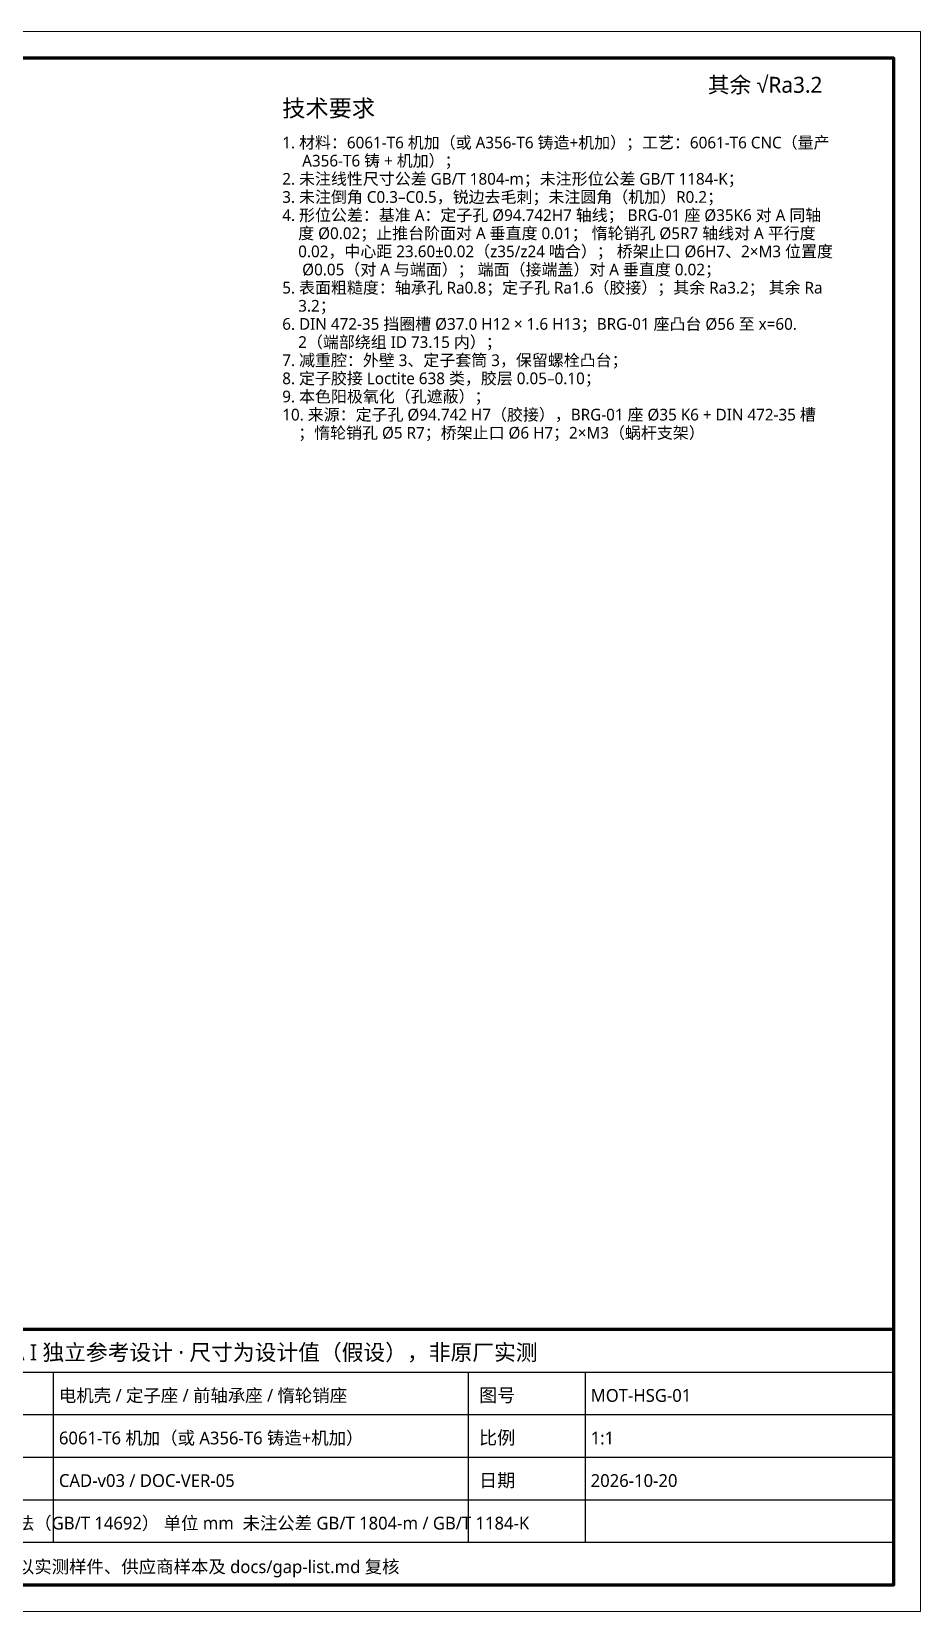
# Model space of a CAD drawing. Header units: millimetres. Extents: x 0 to 420, y 0 to 297.
# Drawn here: x 252.9 to 420, y 0 to 297 of the extents above; entities that cross this region are included whole.
import ezdxf

# ---------------------------------------------------------------- set-up
doc = ezdxf.new("R2010")
doc.units = ezdxf.units.MM
doc.layers.add('FRAME', color=7, linetype='CONTINUOUS', lineweight=70)
doc.layers.add('TEXT', color=7, linetype='CONTINUOUS', lineweight=25)
doc.styles.add('CJK', font='NotoSansCJK-Regular.ttc')

msp = doc.modelspace()

# ---------------------------------------------------------------- linework, layer by layer
at = {"layer": 'FRAME', "lineweight": 18}
msp.add_lwpolyline([(0, 0), (420, 0), (420, 297), (0, 297)], close=True, dxfattribs=at)
at = {"layer": 'FRAME'}
for points in [[(25, 5), (415, 5), (415, 292), (25, 292)], [(235, 5), (415, 5), (415, 53), (235, 53)]]:
    msp.add_lwpolyline(points, close=True, dxfattribs=at)
at = {"layer": 'TEXT'}
for p, q in [((235, 45), (415, 45)), ((257, 13), (257, 45)), ((335, 13), (335, 45)), ((357, 13), (357, 45)), ((235, 37), (415, 37)), ((235, 29), (415, 29)), ((235, 21), (415, 21)), ((235, 13), (415, 13))]:
    msp.add_line(p, q, dxfattribs=at)

# ---------------------------------------------------------------- texts
at = {"layer": 'TEXT', "style": 'CJK'}
for s, height, p in [('其余 √Ra3.2', 3, (380, 285.5)), ('技术要求', 3.2, (300, 281)), ('1. 材料：6061-T6 机加（或 A356-T6 铸造+机加）；工艺：6061-T6 CNC（量产', 2.2, (300, 275.04)), ('\u3000 A356-T6 铸 + 机加）；', 2.2, (300, 271.63)), ('2. 未注线性尺寸公差 GB/T 1804-m；未注形位公差 GB/T 1184-K；', 2.2, (300, 268.22)), ('3. 未注倒角 C0.3–C0.5，锐边去毛刺；未注圆角（机加）R0.2；', 2.2, (300, 264.81)), ('4. 形位公差：基准 A：定子孔 Ø94.742H7 轴线； BRG-01 座 Ø35K6 对 A 同轴', 2.2, (300, 261.4)), ('\u3000度 Ø0.02；止推台阶面对 A 垂直度 0.01； 惰轮销孔 Ø5R7 轴线对 A 平行度 ', 2.2, (300, 257.99)), ('\u30000.02，中心距 23.60±0.02（z35/z24 啮合）； 桥架止口 Ø6H7、2×M3 位置度', 2.2, (300, 254.58)), ('\u3000 Ø0.05（对 A 与端面）； 端面（接端盖）对 A 垂直度 0.02；', 2.2, (300, 251.17)), ('5. 表面粗糙度：轴承孔 Ra0.8；定子孔 Ra1.6（胶接）；其余 Ra3.2； 其余 Ra', 2.2, (300, 247.76)), ('\u30003.2；', 2.2, (300, 244.35)), ('6. DIN 472-35 挡圈槽 Ø37.0 H12 × 1.6 H13；BRG-01 座凸台 Ø56 至 x=60.', 2.2, (300, 240.94)), ('\u30002（端部绕组 ID 73.15 内）；', 2.2, (300, 237.53)), ('7. 减重腔：外壁 3、定子套筒 3，保留螺栓凸台；', 2.2, (300, 234.12)), ('8. 定子胶接 Loctite 638 类，胶层 0.05–0.10；', 2.2, (300, 230.71)), ('9. 本色阳极氧化（孔遮蔽）；', 2.2, (300, 227.3)), ('10. 来源：定子孔 Ø94.742 H7（胶接），BRG-01 座 Ø35 K6 + DIN 472-35 槽', 2.2, (300, 223.89)), ('\u3000；惰轮销孔 Ø5 R7；桥架止口 Ø6 H7；2×M3（蜗杆支架）', 2.2, (300, 220.48)), ('VOLTRA I 独立参考设计 · 尺寸为设计值（假设），非原厂实测', 3, (237, 47.2)), ('电机壳 / 定子座 / 前轴承座 / 惰轮销座', 2.4, (258, 39.4)), ('图号', 2.5, (337, 39.4)), ('MOT-HSG-01', 2.4, (358, 39.4)), ('6061-T6 机加（或 A356-T6 铸造+机加）', 2.4, (258, 31.4)), ('比例', 2.5, (337, 31.4)), ('1:1', 2.4, (358, 31.4)), ('CAD-v03 / DOC-VER-05', 2.4, (258, 23.4)), ('日期', 2.5, (337, 23.4)), ('2026-10-20', 2.4, (358, 23.4)), ('第一角画法（GB/T 14692） 单位 mm  未注公差 GB/T 1804-m / GB/T 1184-K', 2.4, (237, 15.4)), ('加工前须以实测样件、供应商样本及 docs/gap-list.md 复核', 2.4, (237, 7.2))]:
    msp.add_text(s, height=height, dxfattribs=at).set_placement(p)

doc.saveas('drawing.dxf')
